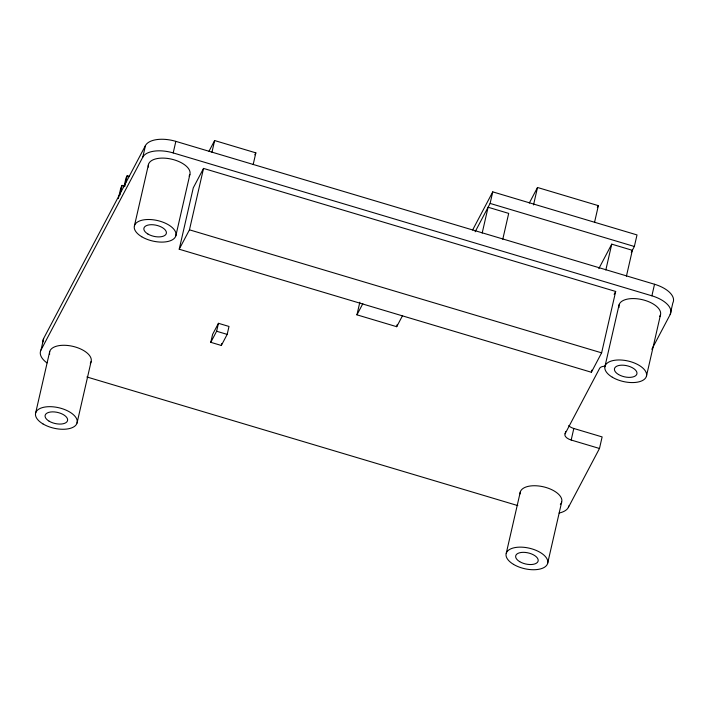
<?xml version="1.0" encoding="UTF-8"?>
<svg xmlns="http://www.w3.org/2000/svg" width="709" height="709" viewBox="0 0 709 709"><rect width="100%" height="100%" fill="white"/><g stroke="black" fill="none" stroke-linecap="round" stroke-linejoin="round"><path stroke-width="1.06" d="M46.962 362.893A25.568 12.629 12.9 0 1 41.007 350.007L43.657 338.45L145.46 145.558A25.568 12.629 12.9 0 1 175.85 141.366L654.531 284.256A25.568 12.629 12.9 0 1 672.823 302.973L670.182 314.53L651.828 349.307M35.672 412.877L49.727 351.487M118.359 198.591L120.831 187.814L122.116 185.377L124.19 185.997M119.901 195.064L122.116 185.377M123.978 186.733L125.945 178.119L127.239 175.672L129.313 176.293M124.775 186.44L127.239 175.672M77.033 423.06L91.089 361.67M41.007 350.007L142.81 157.114L145.46 145.558M134.453 225.71L148.518 164.32M142.81 157.114A25.568 12.629 12.9 0 1 173.2 152.922L175.85 141.366M175.814 235.893L189.879 174.503M179.217 249.222L193.282 187.832L203.527 168.423L615.678 291.452L601.622 352.852L591.377 372.252L179.217 249.222L189.463 229.822L203.527 168.423M211.947 152.293L214.632 140.55L255.852 152.86L253.166 164.594M210.786 342.323L212.603 334.382L218.452 323.304L228.998 326.45L227.181 334.391L221.332 345.469L210.786 342.323L216.626 331.245L218.452 323.304M221.332 345.469L221.784 343.484M402.597 315.532L396.703 326.698L356.946 314.831L359.844 302.194M396.703 326.698L397.182 324.598M482.173 233.093L488.093 207.241L508.699 213.4L502.778 239.243M475.145 231.772L490.105 203.421L492.755 191.864L637.01 234.927L634.36 246.484L631.267 252.351M533.514 204.936L537.511 187.486L598.361 205.654L594.603 222.077M506.244 553.348L520.3 491.957M568.68 425.639A8.526 4.21 12.9 0 0 573.82 428.475L602.127 436.921L599.486 448.478L571.179 440.032A8.526 4.21 12.9 0 1 565.082 433.793L565.241 433.066M565.41 432.348L565.578 431.621M605.823 270.005L611.743 244.153L632.348 250.304L626.428 276.156M571.179 440.032L573.82 428.475M547.596 563.531L561.661 502.132M591.377 372.252L591.873 370.098M559.117 513.032A25.568 12.629 12.9 0 0 568.37 507.431L568.698 505.987M604.874 366.837L619.072 304.843M670.182 314.53A25.568 12.629 12.9 0 0 651.89 295.813L654.531 284.256M646.484 375.992L660.54 314.601M209.004 151.23L214.632 140.55M254.823 154.801L255.852 152.86M356.946 314.831L362.84 303.665M472.637 229.991L492.755 191.864M529.304 203.049L537.511 187.486M597.341 207.595L598.361 205.654M598.83 268.622L611.743 244.153M614.145 294.368L615.678 291.452M565.082 433.793L599.619 368.343A8.526 4.21 12.9 0 1 604.981 366.243M568.37 507.431L599.486 448.478M490.105 203.421L634.36 246.484M173.2 152.922L651.89 295.813M189.463 229.822L601.622 352.852M216.626 331.245L227.181 334.391M86.897 376.975L517.818 505.606M49.648 354.243A21.305 10.52 12.9 0 1 72.513 346.267A21.305 10.52 12.9 0 1 90.282 363.3M42.93 341.889A25.568 12.629 12.9 0 1 43.657 338.45M520.105 493.925A21.305 10.52 12.9 0 1 544.565 487.083A21.305 10.52 12.9 0 1 560.34 504.4M619.001 307.538A21.305 10.52 12.9 0 1 641.867 299.561A21.305 10.52 12.9 0 1 659.636 316.595M148.429 167.076A21.305 10.52 12.9 0 1 171.294 159.091A21.305 10.52 12.9 0 1 189.064 176.133M42.957 423.911A21.305 10.52 12.9 0 0 76.944 423.326A21.305 10.52 12.9 0 0 49.151 406.674A21.305 10.52 12.9 0 0 42.957 423.911M49.116 421.181A11.504 5.681 12.9 0 0 67.47 420.862A11.504 5.681 12.9 0 0 52.466 411.867A11.504 5.681 12.9 0 0 49.116 421.181M513.529 564.382A21.305 10.52 12.9 0 0 547.508 563.797A21.305 10.52 12.9 0 0 519.724 547.135A21.305 10.52 12.9 0 0 513.529 564.382M519.688 561.652A11.504 5.681 12.9 0 0 538.042 561.333A11.504 5.681 12.9 0 0 523.038 552.338A11.504 5.681 12.9 0 0 519.688 561.652M612.31 377.215A21.305 10.52 12.9 0 0 646.298 376.63A21.305 10.52 12.9 0 0 618.514 359.968A21.305 10.52 12.9 0 0 612.31 377.215M618.47 374.485A11.504 5.681 12.9 0 0 636.824 374.166A11.504 5.681 12.9 0 0 621.82 365.17A11.504 5.681 12.9 0 0 618.47 374.485M141.738 236.744A21.305 10.52 12.9 0 0 175.726 236.159A21.305 10.52 12.9 0 0 147.942 219.498A21.305 10.52 12.9 0 0 141.738 236.744M147.897 234.014A11.504 5.681 12.9 0 0 166.252 233.695A11.504 5.681 12.9 0 0 151.247 224.7A11.504 5.681 12.9 0 0 147.897 234.014"/></g></svg>
